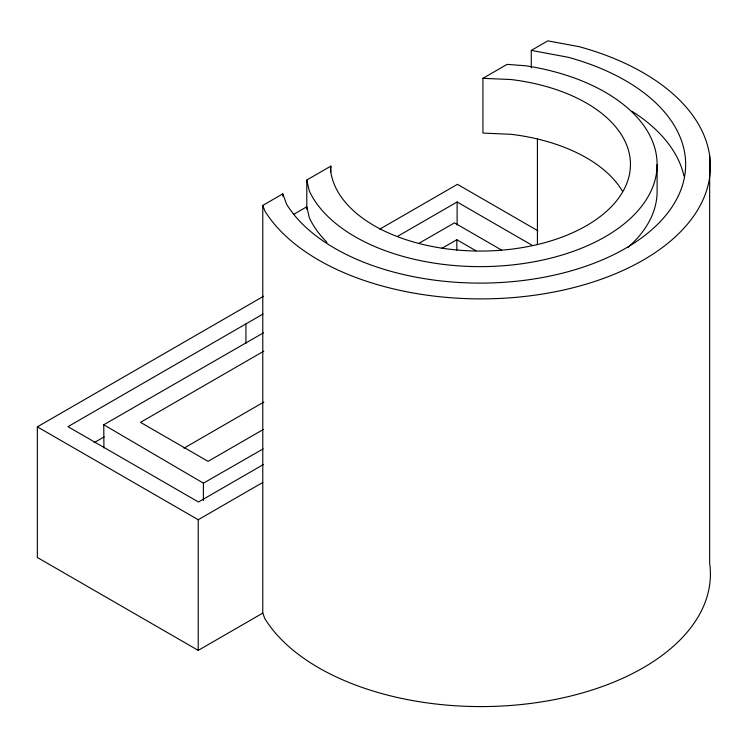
<?xml version="1.0" encoding="UTF-8"?>
<svg xmlns="http://www.w3.org/2000/svg" width="747" height="747" viewBox="0 0 747 747"><rect width="100%" height="100%" fill="white"/><g stroke="black" fill="none" stroke-linecap="round" stroke-linejoin="round"><path stroke-width="1.12" d="M306.793 209.113L306.793 180.008L330.856 166.123L330.856 171.941M537.41 244.773L537.41 138.858M203.38 500.481L203.417 483.169L103.768 424.763L263.458 332.826M330.856 166.123L330.454 169.186A150.119 86.671 0 0 0 475.568 251.011A150.119 86.671 0 0 0 629.394 174.677A150.119 86.671 0 0 0 511.088 79.546L482.926 78.323L482.926 133.078L511.088 134.301A150.119 86.671 0 0 1 622.428 191.167M709.65 155.647L709.65 563.341A229.469 132.48 0 0 1 529.287 703.609A229.469 132.48 0 0 1 264.858 618.675L262.776 613.11L262.776 205.425L282.768 193.884L286.68 204.389A205.481 118.633 0 0 0 618.105 252.411A205.481 118.633 0 0 0 568.122 57.258L531.276 50.404L531.276 67.865M482.926 78.323L507.092 64.373L525.972 65.801A176.927 102.152 0 0 1 605.285 236.706A176.927 102.152 0 0 1 309.277 190.915L306.793 180.008M531.276 50.404L547.822 40.852L579.149 46.678A229.469 132.48 0 0 1 634.969 264.615A229.469 132.48 0 0 1 264.858 210.981L262.776 205.425M293.776 214.296L306.793 206.779L309.286 217.685A176.927 102.152 0 0 0 326.962 242.317M262.776 613.11L198.226 650.385L37.35 557.495L37.35 426.854L263.551 296.26M379.672 229.217L457.435 184.322L537.868 230.767M262.991 314.057L67.968 426.658L198.478 502.012L263.383 464.541M397.759 236.248L457.117 201.979L532.415 245.455M94.113 442.682L104.16 436.883M263.803 351.165L140.501 422.354L208.077 461.366L263.317 429.478M441.664 248.48L456.828 239.722L475.988 250.787M183.958 448.181L263.803 402.082M37.35 426.854L198.226 519.735L262.776 482.469M419.095 243.223L454.465 222.858L501.517 250.03M203.417 483.169L263.075 448.938M103.768 424.763L103.917 447.957M657.108 164.471L657.117 191.241A176.927 102.152 0 0 1 627.947 247.434M457.117 201.979L457.117 225.034M456.828 239.722L456.828 250.142M282.768 193.884L282.768 196.209M245.931 323.909L245.931 343.508M198.226 519.735L198.226 650.385M632.009 111.303A205.481 118.633 0 0 1 683.991 176.124"/></g></svg>
